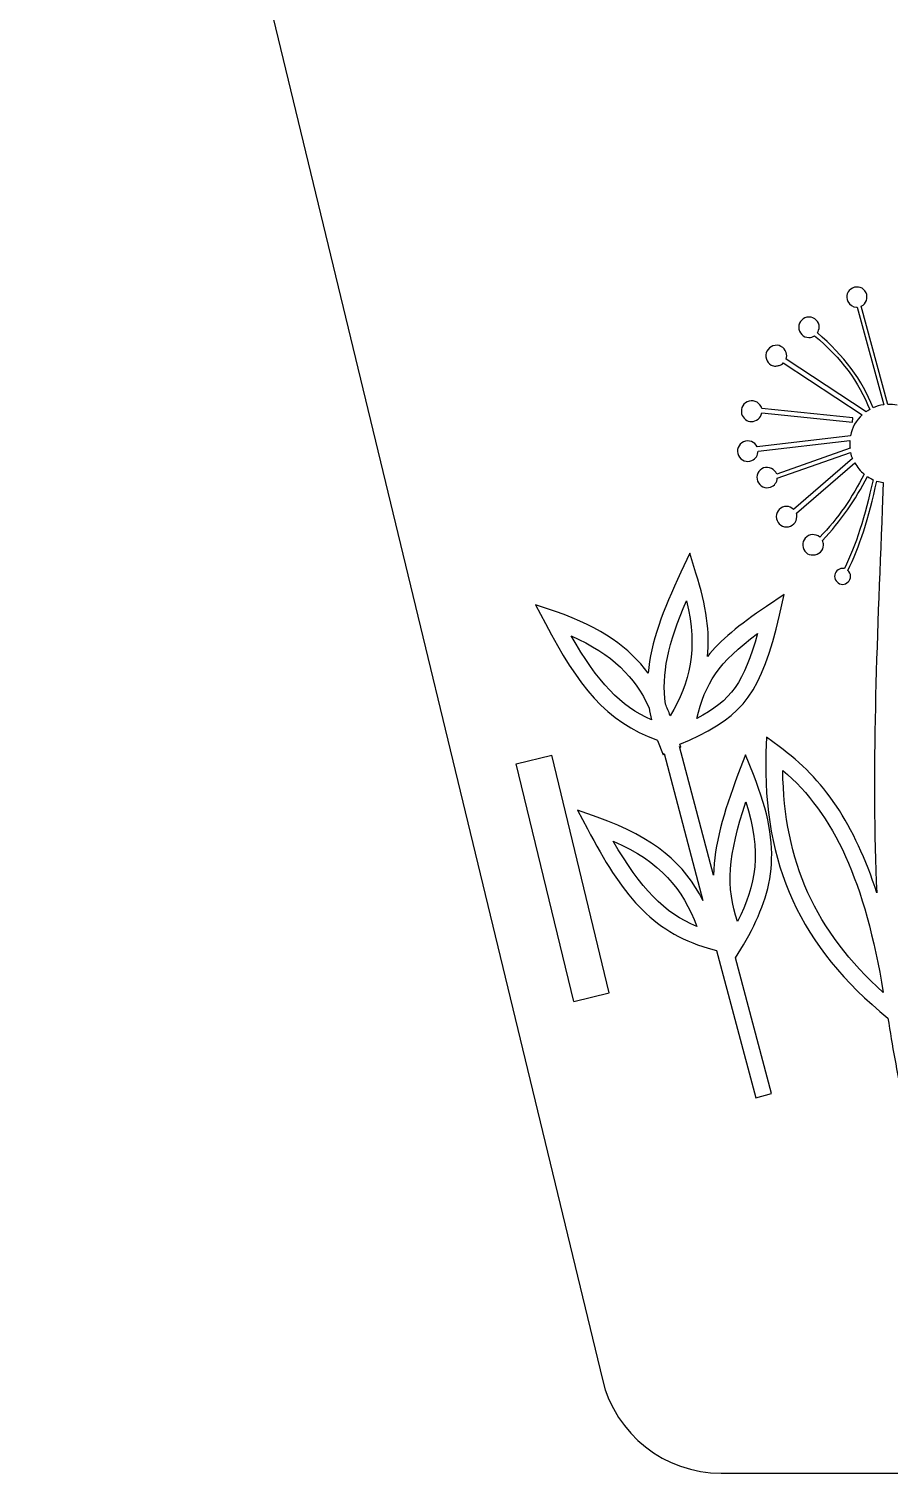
# Model space of a CAD drawing. Header units: centimetres. Extents: x 0 to 967, y -13 to 94.
# Drawn here: x 24.64 to 31.68, y 7.06 to 18.88 of the extents above; entities that cross this region are included whole.
import ezdxf

# ---------------------------------------------------------------- set-up
doc = ezdxf.new("R2010")
doc.units = ezdxf.units.CM
doc.header["$MEASUREMENT"] = 0
doc.layers.add('Picnic Basket-v2.1 v1_Picnic Basket-v2.1 v1_Picnic Basket-v1.3 v1_Picnic Basket-v1.2 v1_Picnic Basket-v1 v3_0', color=7, linetype='Continuous')

msp = doc.modelspace()

# ---------------------------------------------------------------- linework, layer by layer
at = {"layer": 'Picnic Basket-v2.1 v1_Picnic Basket-v2.1 v1_Picnic Basket-v1.3 v1_Picnic Basket-v1.2 v1_Picnic Basket-v1 v3_0'}
for p, q in [((24.644, 27.228), (29.337, 7.828)), ((31.418, 16.602), (31.422, 16.602)), ((31.422, 16.602), (31.64, 15.802)), ((31.674, 15.806), (31.456, 16.609)), ((30.818, 16.147), (31.464, 15.722)), ((31.495, 15.745), (30.841, 16.177)), ((31.387, 15.695), (30.642, 15.772)), ((30.642, 15.737), (31.384, 15.661)), ((31.384, 15.661), (31.387, 15.695)), ((31.368, 15.55), (30.603, 15.458)), ((30.611, 15.424), (31.361, 15.512)), ((31.365, 15.447), (30.764, 15.236)), ((30.768, 15.202), (31.368, 15.412)), ((31.384, 15.363), (30.902, 14.946)), ((30.925, 14.915), (31.403, 15.328)), ((31.636, 15.167), (31.628, 14.946)), ((30.053, 14.59), (29.98, 14.433)), ((30.102, 14.426), (30.053, 14.59)), ((30.825, 14.25), (30.68, 14.154)), ((30.787, 14.081), (30.825, 14.25)), ((28.791, 14.165), (28.871, 14.013)), ((28.955, 14.112), (28.791, 14.165)), ((29.789, 13.056), (29.835, 12.938)), ((29.969, 13.007), (29.98, 13.003)), ((30.248, 11.955), (29.969, 13.007)), ((29.972, 13.026), (30.049, 13.06)), ((29.98, 13.003), (29.972, 13.026)), ((30.68, 13.083), (30.676, 12.957)), ((30.783, 13.007), (30.68, 13.083)), ((28.633, 12.866), (28.924, 12.937)), ((29.394, 10.993), (28.924, 12.937)), ((29.835, 12.938), (29.842, 12.949)), ((29.842, 12.949), (30.16, 11.748)), ((30.508, 12.938), (30.447, 12.777)), ((30.573, 12.777), (30.508, 12.938)), ((29.103, 10.922), (28.633, 12.866)), ((29.295, 12.429), (29.135, 12.487)), ((29.135, 12.487), (29.215, 12.334)), ((30.202, 11.358), (30.271, 11.339)), ((30.428, 11.278), (30.493, 11.385)), ((30.271, 11.339), (30.592, 10.134)), ((30.722, 10.169), (30.428, 11.278)), ((29.103, 10.922), (29.394, 10.993)), ((30.592, 10.134), (30.722, 10.169)), ((30.309, 7.063), (53.723, 7.063))]:
    msp.add_line(p, q, dxfattribs=at)
msp.add_arc((30.309, 8.063), 1, 193.5977, 270, dxfattribs=at)
for points in [[(31.384, 16.758), (31.342, 16.739), (31.326, 16.69), (31.345, 16.648)], [(31.495, 16.72), (31.475, 16.762), (31.426, 16.778), (31.384, 16.758)], [(31.456, 16.609), (31.498, 16.628), (31.514, 16.678), (31.495, 16.72)], [(31.345, 16.648), (31.361, 16.621), (31.387, 16.602), (31.418, 16.602)], [(31.028, 16.521), (30.982, 16.521), (30.944, 16.483), (30.944, 16.437)], [(30.944, 16.437), (30.944, 16.391), (30.982, 16.353), (31.028, 16.353)], [(31.112, 16.437), (31.112, 16.483), (31.074, 16.521), (31.028, 16.521)], [(31.097, 16.391), (31.104, 16.407), (31.112, 16.422), (31.112, 16.437)], [(31.028, 16.353), (31.043, 16.353), (31.059, 16.357), (31.074, 16.368)], [(31.074, 16.368), (31.292, 16.185), (31.437, 15.99), (31.525, 15.764)], [(31.552, 15.779), (31.464, 16.005), (31.315, 16.204), (31.097, 16.391)], [(30.684, 16.242), (30.672, 16.223), (30.672, 16.2), (30.68, 16.177)], [(30.733, 16.284), (30.711, 16.277), (30.695, 16.261), (30.684, 16.242)], [(30.799, 16.28), (30.779, 16.292), (30.756, 16.292), (30.733, 16.284)], [(30.841, 16.231), (30.833, 16.254), (30.821, 16.269), (30.799, 16.28)], [(30.841, 16.177), (30.848, 16.196), (30.848, 16.212), (30.841, 16.231)], [(30.68, 16.177), (30.684, 16.154), (30.699, 16.139), (30.718, 16.127)], [(30.718, 16.127), (30.73, 16.12), (30.745, 16.12), (30.756, 16.12)], [(30.756, 16.12), (30.768, 16.12), (30.776, 16.124), (30.783, 16.124)], [(30.783, 16.124), (30.795, 16.127), (30.81, 16.135), (30.818, 16.147)], [(30.538, 15.833), (30.493, 15.821), (30.466, 15.776), (30.477, 15.73)], [(30.642, 15.772), (30.63, 15.818), (30.584, 15.844), (30.538, 15.833)], [(30.477, 15.73), (30.489, 15.691), (30.519, 15.665), (30.558, 15.665)], [(30.558, 15.665), (30.596, 15.665), (30.634, 15.695), (30.642, 15.737)], [(31.464, 15.722), (31.414, 15.676), (31.38, 15.615), (31.368, 15.55)], [(31.525, 15.764), (31.514, 15.756), (31.502, 15.753), (31.495, 15.745)], [(31.64, 15.802), (31.609, 15.799), (31.579, 15.791), (31.552, 15.779)], [(31.751, 15.799), (31.724, 15.806), (31.701, 15.806), (31.674, 15.806)], [(30.493, 15.5), (30.45, 15.481), (30.431, 15.431), (30.45, 15.389)], [(30.603, 15.458), (30.584, 15.5), (30.535, 15.519), (30.493, 15.5)], [(31.361, 15.512), (31.361, 15.504), (31.361, 15.493), (31.361, 15.485)], [(31.361, 15.485), (31.361, 15.473), (31.361, 15.458), (31.365, 15.447)], [(30.45, 15.389), (30.47, 15.347), (30.519, 15.328), (30.561, 15.347)], [(30.561, 15.347), (30.592, 15.363), (30.611, 15.389), (30.611, 15.424)], [(31.368, 15.412), (31.372, 15.393), (31.376, 15.378), (31.384, 15.363)], [(30.657, 15.286), (30.615, 15.271), (30.592, 15.221), (30.607, 15.179)], [(30.764, 15.236), (30.749, 15.278), (30.699, 15.301), (30.657, 15.286)], [(31.403, 15.328), (31.422, 15.294), (31.449, 15.259), (31.479, 15.236)], [(30.607, 15.179), (30.623, 15.137), (30.672, 15.114), (30.714, 15.129)], [(30.714, 15.129), (30.745, 15.141), (30.768, 15.171), (30.768, 15.202)], [(31.479, 15.236), (31.384, 15.045), (31.265, 14.873), (31.116, 14.72)], [(31.139, 14.693), (31.288, 14.85), (31.41, 15.026), (31.506, 15.217)], [(31.552, 15.19), (31.487, 14.888), (31.41, 14.651), (31.319, 14.464)], [(31.345, 14.448), (31.441, 14.636), (31.518, 14.877), (31.583, 15.179)], [(31.506, 15.217), (31.521, 15.206), (31.537, 15.198), (31.552, 15.19)], [(31.583, 15.179), (31.602, 15.175), (31.617, 15.171), (31.636, 15.167)], [(30.844, 14.972), (30.799, 14.972), (30.76, 14.934), (30.76, 14.888)], [(30.76, 14.888), (30.76, 14.842), (30.799, 14.804), (30.844, 14.804)], [(30.902, 14.946), (30.886, 14.961), (30.864, 14.972), (30.844, 14.972)], [(30.844, 14.804), (30.89, 14.804), (30.929, 14.842), (30.929, 14.888)], [(30.929, 14.888), (30.929, 14.9), (30.929, 14.907), (30.925, 14.915)], [(31.628, 14.946), (31.583, 13.84), (31.537, 12.777), (31.583, 11.81)], [(30.997, 14.712), (30.967, 14.678), (30.971, 14.624), (31.005, 14.594)], [(31.116, 14.72), (31.082, 14.751), (31.028, 14.747), (30.997, 14.712)], [(31.062, 14.575), (31.108, 14.575), (31.147, 14.609), (31.147, 14.655)], [(31.147, 14.655), (31.147, 14.666), (31.143, 14.682), (31.139, 14.693)], [(31.005, 14.594), (31.02, 14.579), (31.039, 14.575), (31.062, 14.575)], [(29.98, 14.433), (29.831, 14.12), (29.735, 13.86), (29.712, 13.607)], [(30.198, 13.745), (30.217, 13.936), (30.19, 14.158), (30.102, 14.426)], [(31.303, 14.464), (31.265, 14.464), (31.238, 14.433), (31.238, 14.399)], [(31.319, 14.464), (31.315, 14.464), (31.311, 14.464), (31.303, 14.464)], [(31.368, 14.399), (31.368, 14.418), (31.361, 14.437), (31.345, 14.448)], [(31.238, 14.399), (31.238, 14.364), (31.269, 14.334), (31.303, 14.334)], [(31.303, 14.334), (31.338, 14.334), (31.368, 14.364), (31.368, 14.399)], [(29.854, 13.355), (29.819, 13.596), (29.873, 13.848), (30.026, 14.2)], [(30.026, 14.2), (30.122, 13.798), (30.057, 13.534), (29.892, 13.259)], [(29.712, 13.607), (29.559, 13.814), (29.334, 13.978), (28.955, 14.112)], [(30.049, 13.06), (30.5, 13.263), (30.638, 13.454), (30.787, 14.081)], [(30.68, 14.154), (30.454, 14.001), (30.301, 13.875), (30.198, 13.745)], [(28.871, 14.013), (29.135, 13.511), (29.368, 13.206), (29.789, 13.06)], [(29.081, 13.913), (29.426, 13.76), (29.601, 13.577), (29.72, 13.324)], [(29.739, 13.225), (29.487, 13.336), (29.299, 13.534), (29.081, 13.913)], [(30.11, 13.236), (30.179, 13.523), (30.286, 13.695), (30.607, 13.932)], [(30.607, 13.932), (30.5, 13.538), (30.389, 13.381), (30.11, 13.236)], [(29.892, 13.259), (29.881, 13.294), (29.865, 13.324), (29.854, 13.355)], [(29.72, 13.324), (29.724, 13.29), (29.731, 13.259), (29.739, 13.225)], [(31.583, 11.81), (31.403, 12.368), (31.147, 12.747), (30.783, 13.007)], [(30.676, 12.957), (30.649, 12.043), (30.955, 11.37), (31.674, 10.785)], [(30.447, 12.777), (30.328, 12.464), (30.252, 12.204), (30.248, 11.955)], [(30.493, 11.385), (30.733, 11.802), (30.825, 12.161), (30.573, 12.777)], [(31.636, 10.995), (31.082, 11.496), (30.821, 12.066), (30.814, 12.812)], [(30.814, 12.812), (31.234, 12.456), (31.487, 11.898), (31.636, 10.995)], [(30.443, 11.576), (30.347, 11.848), (30.366, 12.123), (30.512, 12.555)], [(30.512, 12.555), (30.642, 12.146), (30.596, 11.871), (30.443, 11.576)], [(30.16, 11.748), (30.011, 12.043), (29.774, 12.261), (29.295, 12.429)], [(29.215, 12.334), (29.494, 11.806), (29.735, 11.492), (30.202, 11.358)], [(29.426, 12.234), (29.819, 12.062), (29.992, 11.844), (30.11, 11.534)], [(30.11, 11.534), (29.846, 11.645), (29.651, 11.844), (29.426, 12.234)], [(31.674, 10.785), (31.709, 10.559), (31.747, 10.341), (31.797, 10.131)]]:
    msp.add_open_spline(points, degree=3, dxfattribs=at)

doc.saveas('drawing.dxf')
